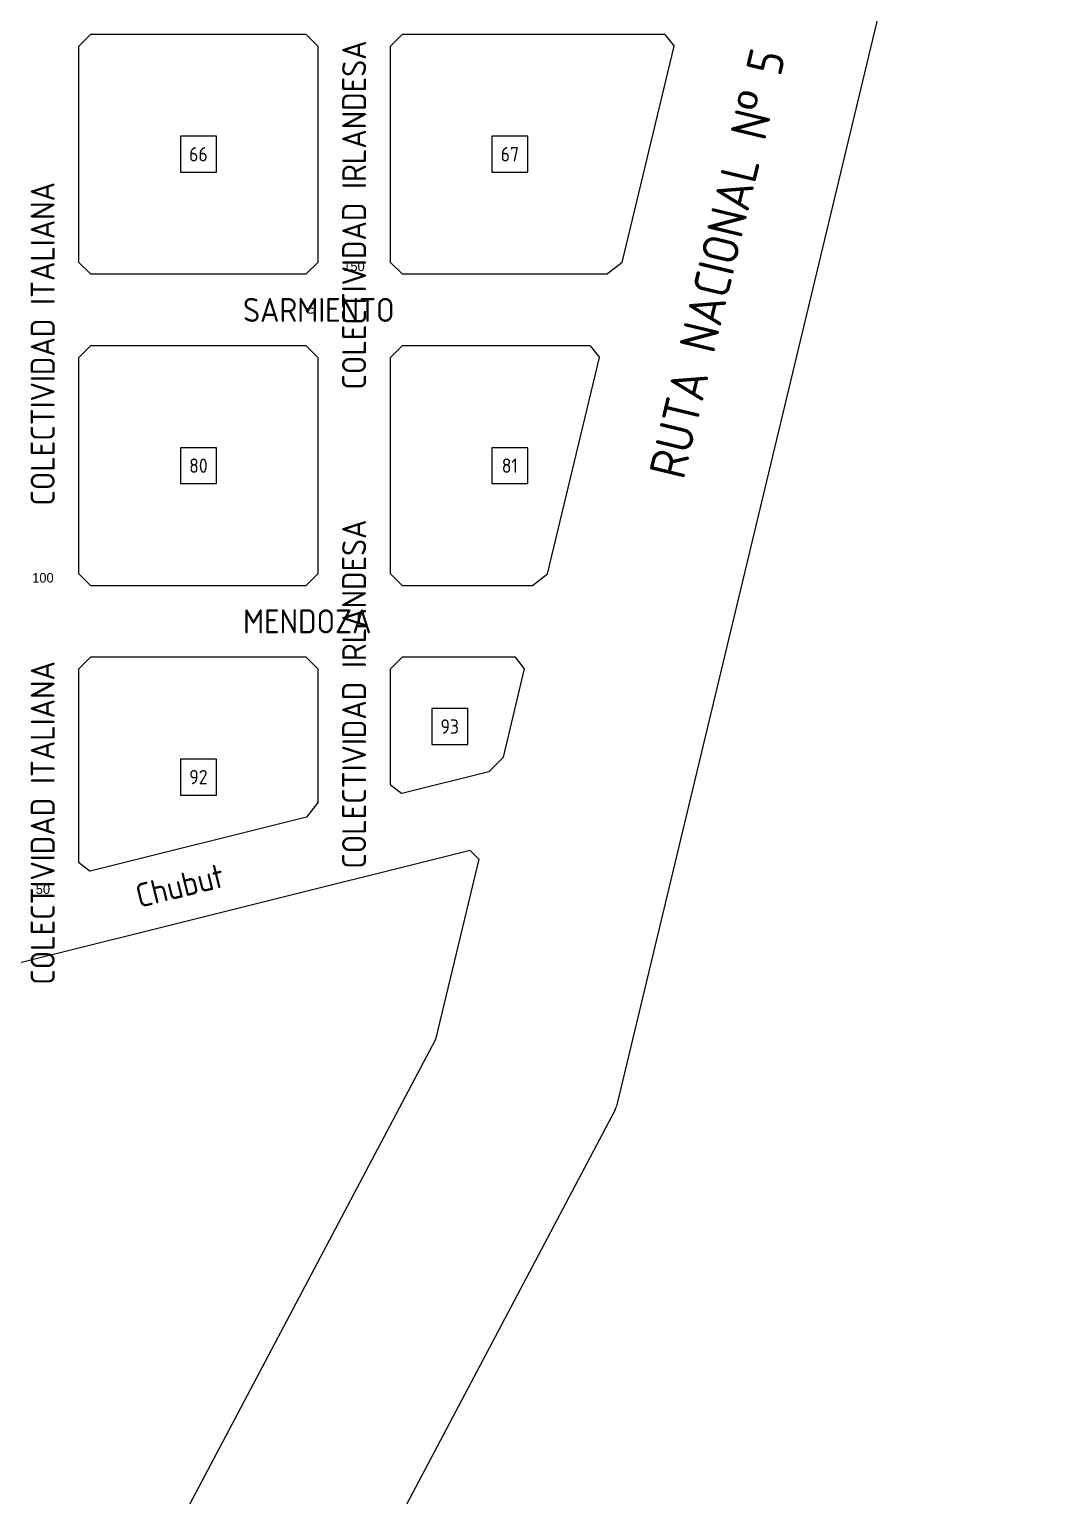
# Model space of a CAD drawing. Extents: x -48 to 13651, y -112 to 3468.
# Drawn here: x 3312 to 3739, y 859 to 1471 of the extents above; entities that cross this region are included whole.
import ezdxf
from ezdxf.enums import TextEntityAlignment as Align

# ---------------------------------------------------------------- set-up
doc = ezdxf.new("R2010")
doc.units = 0
doc.header["$LTSCALE"] = 6
doc.header["$MEASUREMENT"] = 0
for name, color, linetype in [('AMPLIACIONES', 2, 'CONTINUOUS'), ('MANZANAS', 7, 'CONTINUOUS'), ('NOMB_CALLES', 4, 'CONTINUOUS'), ('NUMCASA', 12, 'CONTINUOUS'), ('NUMERO-MANZANA', 4, 'CONTINUOUS')]:
    doc.layers.add(name, color=color, linetype=linetype)
doc.layers.add('ATENCION', color=7, linetype='CONTINUOUS', plot=False)
doc.styles.add('GEOSLAB703LTBT', font='isocp.shx', dxfattribs={"width": 0.9, "height": 8})
doc.styles.add('GOTHICE', font='GOTHICE.shx', dxfattribs={"height": 0.6})

# ---------------------------------------------------------------- blocks, each defined once
blk = doc.blocks.new('CUADRADO')
at = {"layer": 'NUMERO-MANZANA', "linetype": 'Continuous'}
blk.add_lwpolyline([(-7.5, -7.5), (7.5, -7.5), (7.5, 7.5), (-7.5, 7.5)], close=True, dxfattribs=at)

msp = doc.modelspace()

# ---------------------------------------------------------------- linework, layer by layer
at = {"layer": 'MANZANAS'}
for p, q in [((3556.985, 1022.373), (3738.819, 1779.767)), ((3332.234, 1464.145), (3337.234, 1469.145)), ((3427.234, 1469.145), (3337.234, 1469.145)), ((3432.234, 1464.145), (3427.234, 1469.145)), ((3462.234, 1464.145), (3467.234, 1469.145)), ((3576.972, 1469.145), (3467.234, 1469.145)), ((3576.972, 1469.145), (3580.805, 1464.283)), ((3332.234, 1464.145), (3332.234, 1374.145)), ((3432.234, 1374.145), (3432.234, 1464.145)), ((3462.234, 1464.145), (3462.234, 1374.145)), ((3559.132, 1374.007), (3580.805, 1464.283)), ((3337.234, 1369.145), (3332.234, 1374.145)), ((3432.234, 1374.145), (3427.234, 1369.145)), ((3467.234, 1369.145), (3462.234, 1374.145)), ((3559.132, 1374.007), (3552.965, 1369.145)), ((3337.234, 1369.145), (3427.234, 1369.145)), ((3467.234, 1369.145), (3552.965, 1369.145)), ((3337.234, 1339.145), (3332.234, 1334.145)), ((3427.234, 1339.145), (3337.234, 1339.145)), ((3427.234, 1339.145), (3432.234, 1334.145)), ((3467.234, 1339.145), (3462.234, 1334.145)), ((3545.762, 1339.145), (3467.234, 1339.145)), ((3545.762, 1339.145), (3549.595, 1334.283)), ((3332.234, 1334.145), (3332.234, 1244.145)), ((3432.234, 1244.145), (3432.234, 1334.145)), ((3462.234, 1334.145), (3462.234, 1244.145)), ((3527.921, 1244.007), (3549.595, 1334.283)), ((3337.234, 1239.145), (3332.234, 1244.145)), ((3427.234, 1239.145), (3432.234, 1244.145)), ((3462.234, 1244.145), (3467.234, 1239.145)), ((3521.754, 1239.145), (3527.921, 1244.007)), ((3337.234, 1239.145), (3427.234, 1239.145)), ((3467.234, 1239.145), (3521.754, 1239.145)), ((3332.234, 1204.145), (3337.234, 1209.145)), ((3427.234, 1209.145), (3337.234, 1209.145)), ((3427.234, 1209.145), (3432.234, 1204.145)), ((3467.234, 1209.145), (3462.234, 1204.145)), ((3514.552, 1209.145), (3467.234, 1209.145)), ((3518.385, 1204.283), (3514.552, 1209.145)), ((3332.234, 1204.145), (3332.234, 1123.684)), ((3432.234, 1148.617), (3432.234, 1204.145)), ((3462.234, 1204.145), (3462.234, 1156.096)), ((3509.545, 1167.463), (3518.385, 1204.283)), ((3503.526, 1161.392), (3509.545, 1167.463)), ((3503.526, 1161.392), (3467.085, 1152.306)), ((3462.234, 1156.096), (3467.085, 1152.306)), ((3432.234, 1148.617), (3427.382, 1142.407)), ((3427.382, 1142.407), (3337.085, 1119.893)), ((3495.631, 1128.505), (3148.897, 1042.055)), ((3495.631, 1128.505), (3499.315, 1124.853)), ((3332.234, 1123.684), (3337.085, 1119.893)), ((3499.315, 1124.853), (3481.258, 1049.638)), ((3481.258, 1049.638), (3252.899, 618.058)), ((3556.1, 1020.03), (3325.932, 585.03))]:
    msp.add_line(p, q, dxfattribs=at)
msp.add_arc((3547.261, 1024.707), 10, 332.115673, 346.5, dxfattribs=at)
at = {"layer": 'NUMERO-MANZANA'}
msp.add_lwpolyline([(3374.734, 1281.645), (3389.734, 1281.645), (3389.734, 1296.645), (3374.734, 1296.645)], close=True, dxfattribs=at)

# ---------------------------------------------------------------- block references
at = {"layer": 'AMPLIACIONES', "ltscale": 0.1}
for p in [(3382.234, 1419.145), (3512.234, 1419.145), (3512.234, 1289.145), (3487.14, 1180.249), (3382.234, 1159.145)]:
    msp.add_blockref('CUADRADO', p, dxfattribs=at)

# ---------------------------------------------------------------- texts
at = {"layer": 'ATENCION', "style": 'GEOSLAB703LTBT'}
for s, p in [('COLECTIVIDAD IRLANDESA', (3447.234, 1320.881)), ('COLECTIVIDAD ITALIANA', (3317.234, 1272.445)), ('COLECTIVIDAD IRLANDESA', (3447.234, 1120.881)), ('COLECTIVIDAD ITALIANA', (3317.234, 1072.445))]:
    msp.add_text(s, height=10, rotation=90, dxfattribs=at).set_placement(p, align=Align.MIDDLE_LEFT)
for s, p in [('SARMIENTO', (3400.887, 1354.145)), ('MENDOZA', (3400.887, 1224.145))]:
    msp.add_text(s, height=10, dxfattribs=at).set_placement(p, align=Align.MIDDLE_LEFT)
at = {"layer": 'NOMB_CALLES', "style": 'GEOSLAB703LTBT'}
for s, height, rotation, p in [('RUTA NACIONAL Nº 5', 15, 76.5, (3577.482, 1284.569)), ('Chubut', 10, 14, (3356.372, 1109.314))]:
    msp.add_text(s, height=height, rotation=rotation, dxfattribs=at).set_placement(p, align=Align.MIDDLE_LEFT)
at = {"layer": 'NUMCASA', "color": 12, "linetype": 'Continuous', "style": 'GOTHICE'}
for s, p in [('150', (3447.188, 1369.145)), ('100', (3317.335, 1239.145)), ('50', (3317.335, 1109.145))]:
    msp.add_text(s, height=4, dxfattribs=at).set_placement(p, align=Align.BOTTOM_CENTER)
msp.add_text('0', height=4, rotation=90, dxfattribs=at).set_placement((3432.287, 1353.858), align=Align.BOTTOM_CENTER)
at = {"layer": 'NUMERO-MANZANA', "style": 'GEOSLAB703LTBT'}
for s, p in [('66', (3382.234, 1419.145)), ('67', (3512.234, 1419.145)), ('80', (3382.234, 1289.145)), ('81', (3512.234, 1289.145)), ('93', (3487.14, 1180.249)), ('92', (3382.234, 1159.145))]:
    msp.add_text(s, height=6, dxfattribs=at).set_placement(p, align=Align.MIDDLE)

doc.saveas('drawing.dxf')
